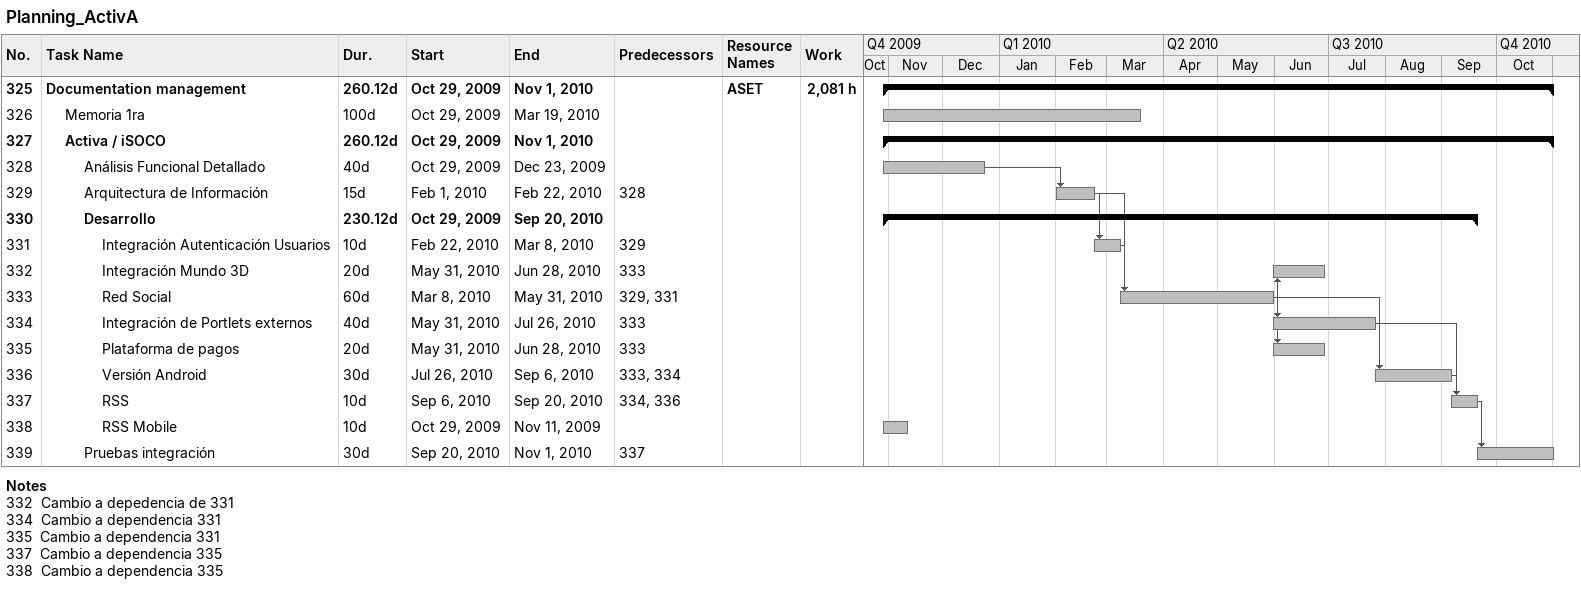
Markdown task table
Planning_ActivA

| ID | Level | Task | Duration | Start | Finish | Predecessors | Resources | Work (h) |
|---|---|---|---|---|---|---|---|---|
| 325 | 1 | **Documentation management** | 260.12d | 2009-10-29 | 2010-11-01 |  | ASET | 2081 |
| 326 | 2 | Memoria 1ra | 100d | 2009-10-29 | 2010-03-19 |  |  |  |
| 327 | 2 | **Activa / iSOCO** | 260.12d | 2009-10-29 | 2010-11-01 |  |  |  |
| 328 | 3 | Análisis Funcional Detallado | 40d | 2009-10-29 | 2009-12-23 |  |  |  |
| 329 | 3 | Arquitectura de Información | 15d | 2010-02-01 | 2010-02-22 | 328 |  |  |
| 330 | 3 | **Desarrollo** | 230.12d | 2009-10-29 | 2010-09-20 |  |  |  |
| 331 | 4 | Integración Autenticación Usuarios | 10d | 2010-02-22 | 2010-03-08 | 329 |  |  |
| 332 | 4 | Integración Mundo 3D | 20d | 2010-05-31 | 2010-06-28 | 333 |  |  |
| 333 | 4 | Red Social | 60d | 2010-03-08 | 2010-05-31 | 329, 331 |  |  |
| 334 | 4 | Integración de Portlets externos | 40d | 2010-05-31 | 2010-07-26 | 333 |  |  |
| 335 | 4 | Plataforma de pagos | 20d | 2010-05-31 | 2010-06-28 | 333 |  |  |
| 336 | 4 | Versión Android | 30d | 2010-07-26 | 2010-09-06 | 333, 334 |  |  |
| 337 | 4 | RSS | 10d | 2010-09-06 | 2010-09-20 | 334, 336 |  |  |
| 338 | 4 | RSS Mobile | 10d | 2009-10-29 | 2009-11-11 |  |  |  |
| 339 | 3 | Pruebas integración | 30d | 2010-09-20 | 2010-11-01 | 337 |  |  |

Notes
- 332: Cambio a depedencia de 331
- 334: Cambio a dependencia 331
- 335: Cambio a dependencia 331
- 337: Cambio a dependencia 335
- 338: Cambio a dependencia 335
